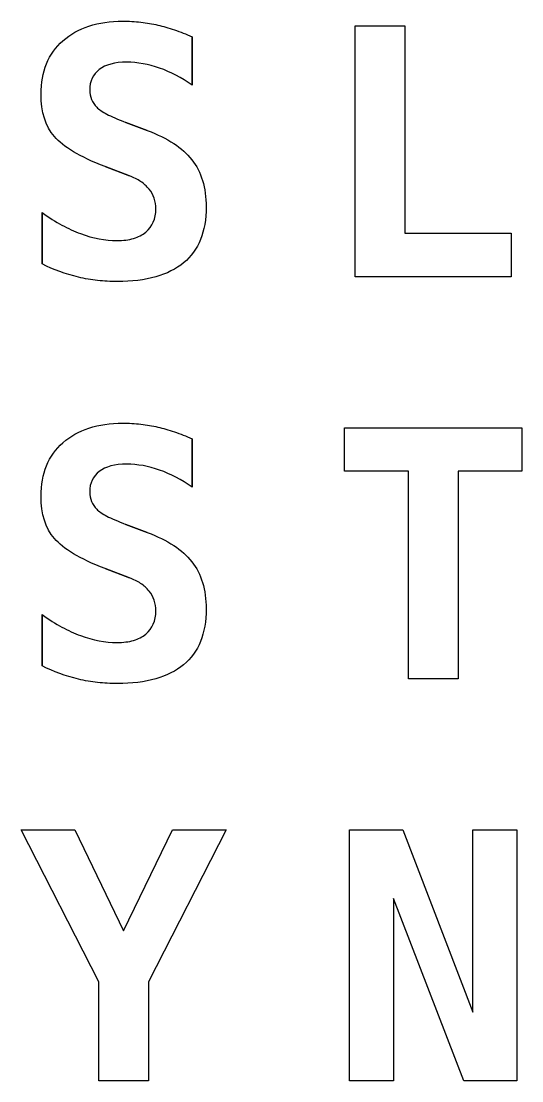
# Model space of a CAD drawing. Header units: centimetres. Extents: x -33.1 to 0, y 0 to 58.4.
# Drawn here: x -11.3 to -8.6, y 44.85 to 50.56 of the extents above; entities that cross this region are included whole.
import ezdxf

# ---------------------------------------------------------------- set-up
doc = ezdxf.new("R2010")
doc.units = ezdxf.units.CM
doc.header["$MEASUREMENT"] = 0
doc.layers.add('clean_face v1_face2', color=7, linetype='Continuous')

msp = doc.modelspace()

# ---------------------------------------------------------------- linework, layer by layer
at = {"layer": 'clean_face v1_face2'}
for p, q in [((-9.4985, 50.5387), (-9.2312, 50.5387)), ((-9.4985, 49.1858), (-9.4985, 50.5387)), ((-9.2312, 50.5387), (-9.2312, 49.4214)), ((-10.3776, 50.2188), (-10.3776, 50.4798)), ((-10.3776, 50.4798), (-10.3776, 50.2188)), ((-10.7337, 50.0186), (-10.6186, 49.9751)), ((-10.6186, 49.9751), (-10.7337, 50.0186)), ((-10.8452, 49.7803), (-10.7138, 49.7304)), ((-10.7138, 49.7304), (-10.8452, 49.7803)), ((-11.185, 49.2556), (-11.185, 49.532)), ((-11.185, 49.532), (-11.185, 49.2556)), ((-9.2312, 49.4214), (-8.6594, 49.4214)), ((-8.6594, 49.4214), (-8.6594, 49.1858)), ((-8.6594, 49.1858), (-9.4985, 49.1858)), ((-9.556, 48.3717), (-8.6019, 48.3717)), ((-9.556, 48.1379), (-9.556, 48.3717)), ((-8.6019, 48.3717), (-8.6019, 48.1379)), ((-10.3776, 48.0518), (-10.3776, 48.3128)), ((-10.3776, 48.3128), (-10.3776, 48.0518)), ((-9.2126, 48.1379), (-9.556, 48.1379)), ((-9.2126, 47.0188), (-9.2126, 48.1379)), ((-8.9453, 48.1379), (-8.9453, 47.0188)), ((-8.6019, 48.1379), (-8.9453, 48.1379)), ((-10.6186, 47.8081), (-10.7337, 47.8516)), ((-10.7337, 47.8516), (-10.6186, 47.8081)), ((-10.8452, 47.6133), (-10.7138, 47.5634)), ((-10.7138, 47.5634), (-10.8452, 47.6133)), ((-11.185, 47.0886), (-11.185, 47.365)), ((-11.185, 47.365), (-11.185, 47.0886)), ((-8.9453, 47.0188), (-9.2126, 47.0188)), ((-10.8796, 45.3846), (-11.2973, 46.2047)), ((-11.2973, 46.2047), (-11.0092, 46.2047)), ((-11.0092, 46.2047), (-10.7464, 45.661)), ((-10.7464, 45.661), (-10.4827, 46.2047)), ((-10.1945, 46.2047), (-10.6123, 45.3846)), ((-10.4827, 46.2047), (-10.1945, 46.2047)), ((-9.5288, 46.2047), (-9.2416, 46.2047)), ((-9.5288, 44.8518), (-9.5288, 46.2047)), ((-9.2416, 46.2047), (-8.8647, 45.2215)), ((-8.8647, 45.2215), (-8.8647, 46.2047)), ((-8.8647, 46.2047), (-8.629, 46.2047)), ((-8.629, 46.2047), (-8.629, 44.8518)), ((-9.2932, 45.835), (-9.2932, 44.8518)), ((-8.9145, 44.8518), (-9.2932, 45.835)), ((-10.8796, 44.8518), (-10.8796, 45.3846)), ((-10.6123, 45.3846), (-10.6123, 44.8518)), ((-10.6123, 44.8518), (-10.8796, 44.8518)), ((-9.2932, 44.8518), (-9.5288, 44.8518)), ((-8.629, 44.8518), (-8.9145, 44.8518))]:
    msp.add_line(p, q, dxfattribs=at)
for points in [[(-11.0726, 50.4589), (-10.9935, 50.529), (-10.886, 50.5641), (-10.75, 50.5641)], [(-10.75, 50.5641), (-10.7174, 50.5641), (-10.6851, 50.5623), (-10.6531, 50.5586)], [(-10.6531, 50.5586), (-10.621, 50.555), (-10.5908, 50.5499), (-10.5624, 50.5432)], [(-10.5624, 50.5432), (-10.534, 50.5366), (-10.504, 50.528), (-10.4723, 50.5174)], [(-10.4723, 50.5174), (-10.4406, 50.5068), (-10.409, 50.4943), (-10.3776, 50.4798)], [(-11.1904, 50.1699), (-11.1904, 50.2931), (-11.1511, 50.3895), (-11.0726, 50.4589)], [(-10.7292, 50.343), (-10.7938, 50.343), (-10.8431, 50.33), (-10.8769, 50.304)], [(-10.5525, 50.3112), (-10.6123, 50.3324), (-10.6712, 50.343), (-10.7292, 50.343)], [(-10.8769, 50.304), (-10.9113, 50.278), (-10.9285, 50.2412), (-10.9285, 50.1934)], [(-10.3776, 50.2188), (-10.4344, 50.2593), (-10.4927, 50.2901), (-10.5525, 50.3112)], [(-11.1188, 49.9424), (-11.1666, 49.998), (-11.1904, 50.0739), (-11.1904, 50.1699)], [(-10.9285, 50.1934), (-10.9285, 50.156), (-10.9159, 50.1249), (-10.8905, 50.1001)], [(-10.8905, 50.1001), (-10.8784, 50.088), (-10.8604, 50.0757), (-10.8365, 50.063)], [(-10.8365, 50.063), (-10.8127, 50.0503), (-10.7784, 50.0355), (-10.7337, 50.0186)], [(-11.0164, 49.8605), (-11.0611, 49.8873), (-11.0953, 49.9147), (-11.1188, 49.9424)], [(-10.6186, 49.9751), (-10.5631, 49.9539), (-10.5157, 49.9305), (-10.4764, 49.9048)], [(-10.4764, 49.9048), (-10.4371, 49.8792), (-10.4045, 49.85), (-10.3785, 49.8174)], [(-10.8452, 49.7803), (-10.9146, 49.8068), (-10.9717, 49.8336), (-11.0164, 49.8605)], [(-10.3785, 49.8174), (-10.3272, 49.7516), (-10.3014, 49.6667), (-10.3014, 49.5628)], [(-10.6544, 49.7), (-10.6723, 49.7118), (-10.6921, 49.722), (-10.7138, 49.7304)], [(-10.6087, 49.6588), (-10.6214, 49.6745), (-10.6366, 49.6883), (-10.6544, 49.7)], [(-10.5724, 49.5519), (-10.5724, 49.593), (-10.5845, 49.6286), (-10.6087, 49.6588)], [(-11.185, 49.532), (-11.1475, 49.5054), (-11.1122, 49.483), (-11.079, 49.4649)], [(-10.6268, 49.4269), (-10.5906, 49.4571), (-10.5724, 49.4988), (-10.5724, 49.5519)], [(-10.3014, 49.5628), (-10.3014, 49.4293), (-10.3419, 49.329), (-10.4229, 49.2619)], [(-11.079, 49.4649), (-11.0457, 49.4468), (-11.0119, 49.4314), (-10.9775, 49.4187)], [(-10.9775, 49.4187), (-10.9104, 49.3939), (-10.8452, 49.3816), (-10.7817, 49.3816)], [(-10.6921, 49.3929), (-10.6667, 49.4004), (-10.6449, 49.4118), (-10.6268, 49.4269)], [(-10.7817, 49.3816), (-10.7473, 49.3816), (-10.7174, 49.3853), (-10.6921, 49.3929)], [(-10.9892, 49.184), (-11.0581, 49.2003), (-11.1233, 49.2242), (-11.185, 49.2556)], [(-10.4229, 49.2619), (-10.5044, 49.1943), (-10.6234, 49.1604), (-10.7799, 49.1604)], [(-10.886, 49.1659), (-10.9203, 49.1695), (-10.9548, 49.1755), (-10.9892, 49.184)], [(-10.7799, 49.1604), (-10.8162, 49.1604), (-10.8515, 49.1623), (-10.886, 49.1659)], [(-11.0726, 48.2919), (-10.9935, 48.362), (-10.886, 48.3971), (-10.75, 48.3971)], [(-10.75, 48.3971), (-10.7174, 48.3971), (-10.6851, 48.3953), (-10.6531, 48.3916)], [(-10.6531, 48.3916), (-10.621, 48.388), (-10.5908, 48.3829), (-10.5624, 48.3763)], [(-10.5624, 48.3763), (-10.534, 48.3696), (-10.504, 48.361), (-10.4723, 48.3504)], [(-10.4723, 48.3504), (-10.4406, 48.3399), (-10.409, 48.3273), (-10.3776, 48.3128)], [(-11.1904, 48.0029), (-11.1904, 48.1261), (-11.1511, 48.2225), (-11.0726, 48.2919)], [(-10.7292, 48.176), (-10.7938, 48.176), (-10.8431, 48.163), (-10.8769, 48.137)], [(-10.5525, 48.1443), (-10.6123, 48.1654), (-10.6712, 48.176), (-10.7292, 48.176)], [(-10.8769, 48.137), (-10.9113, 48.111), (-10.9285, 48.0742), (-10.9285, 48.0264)], [(-10.3776, 48.0518), (-10.4344, 48.0923), (-10.4927, 48.1231), (-10.5525, 48.1443)], [(-11.1188, 47.7754), (-11.1666, 47.831), (-11.1904, 47.9069), (-11.1904, 48.0029)], [(-10.9285, 48.0264), (-10.9285, 47.989), (-10.9159, 47.9579), (-10.8905, 47.9331)], [(-10.8905, 47.9331), (-10.8784, 47.921), (-10.8604, 47.9087), (-10.8365, 47.896)], [(-10.8365, 47.896), (-10.8127, 47.8833), (-10.7784, 47.8685), (-10.7337, 47.8516)], [(-11.0164, 47.6935), (-11.0611, 47.7203), (-11.0953, 47.7477), (-11.1188, 47.7754)], [(-10.6186, 47.8081), (-10.5631, 47.7869), (-10.5157, 47.7635), (-10.4764, 47.7378)], [(-10.4764, 47.7378), (-10.4371, 47.7122), (-10.4045, 47.6831), (-10.3785, 47.6504)], [(-10.8452, 47.6133), (-10.9146, 47.6398), (-10.9717, 47.6666), (-11.0164, 47.6935)], [(-10.3785, 47.6504), (-10.3272, 47.5846), (-10.3014, 47.4997), (-10.3014, 47.3958)], [(-10.6544, 47.5331), (-10.6723, 47.5449), (-10.6921, 47.555), (-10.7138, 47.5634)], [(-10.6087, 47.4918), (-10.6214, 47.5075), (-10.6366, 47.5213), (-10.6544, 47.5331)], [(-10.5724, 47.3849), (-10.5724, 47.426), (-10.5845, 47.4616), (-10.6087, 47.4918)], [(-11.185, 47.365), (-11.1475, 47.3384), (-11.1122, 47.3161), (-11.079, 47.2979)], [(-10.6268, 47.2599), (-10.5906, 47.2901), (-10.5724, 47.3318), (-10.5724, 47.3849)], [(-10.3014, 47.3958), (-10.3014, 47.2623), (-10.3419, 47.162), (-10.4229, 47.0949)], [(-11.079, 47.2979), (-11.0457, 47.2798), (-11.0119, 47.2644), (-10.9775, 47.2517)], [(-10.9775, 47.2517), (-10.9104, 47.2269), (-10.8452, 47.2146), (-10.7817, 47.2146)], [(-10.6921, 47.2259), (-10.6667, 47.2334), (-10.6449, 47.2448), (-10.6268, 47.2599)], [(-10.7817, 47.2146), (-10.7473, 47.2146), (-10.7174, 47.2183), (-10.6921, 47.2259)], [(-10.9892, 47.017), (-11.0581, 47.0333), (-11.1233, 47.0572), (-11.185, 47.0886)], [(-10.4229, 47.0949), (-10.5044, 47.0273), (-10.6234, 46.9934), (-10.7799, 46.9934)], [(-10.886, 46.9989), (-10.9203, 47.0025), (-10.9548, 47.0085), (-10.9892, 47.017)], [(-10.7799, 46.9934), (-10.8162, 46.9934), (-10.8515, 46.9953), (-10.886, 46.9989)]]:
    msp.add_open_spline(points, degree=3, dxfattribs=at)

doc.saveas('drawing.dxf')
